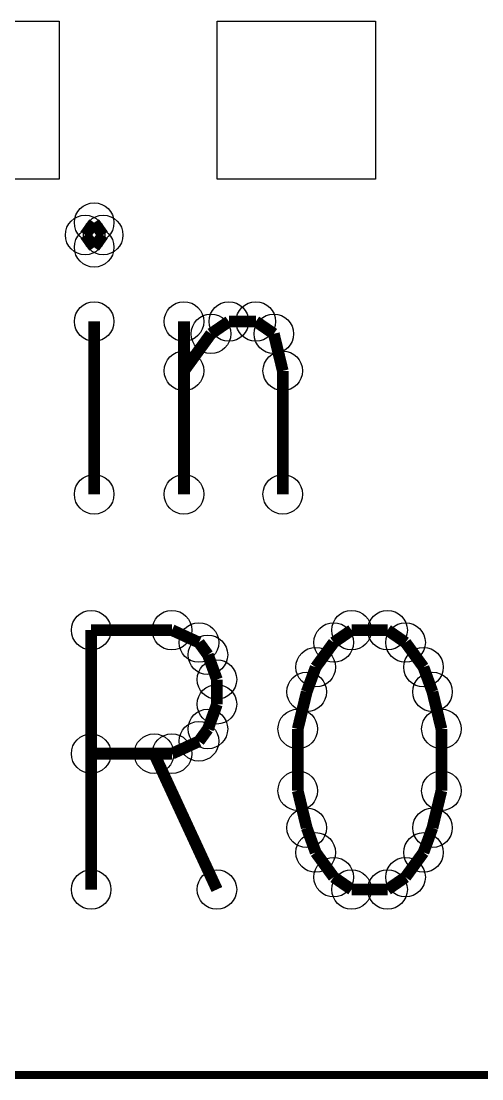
# Model space of a CAD drawing. Header units: millimetres. Extents: x 0 to 297, y 0 to 210.
# Drawn here: x 78.765 to 80.513, y 128.273 to 132.288 of the extents above; entities that cross this region are included whole.
import ezdxf

# ---------------------------------------------------------------- set-up
doc = ezdxf.new("R2010")
doc.units = ezdxf.units.MM
doc.header["$LTSCALE"] = 16.335
doc.layers.add('1', color=7, linetype='CONTINUOUS')

msp = doc.modelspace()

# ---------------------------------------------------------------- linework, layer by layer
at = {"layer": '1', "color": 7, "linetype": 'Continuous'}
for p, q in [((78.3091, 132.2879), (78.9091, 132.2879)), ((78.9091, 132.2879), (78.9091, 131.688)), ((79.5093, 131.688), (79.5093, 132.2879)), ((79.5093, 132.2879), (80.1092, 132.2879)), ((80.1092, 132.2879), (80.1092, 131.688)), ((78.9091, 131.688), (78.3091, 131.688)), ((80.1092, 131.688), (79.5093, 131.688))]:
    msp.add_line(p, q, dxfattribs=at)
at = {"layer": '1', "color": 9, "linetype": 'Continuous'}
for points, const_width in [([(79.0419, 131.5231), (79.0079, 131.4762)], 0.0446), ([(79.076, 131.4762), (79.0419, 131.5231)], 0.0446), ([(79.0079, 131.4762), (79.0419, 131.4294)], 0.0446), ([(79.0419, 131.4294), (79.076, 131.4762)], 0.0446), ([(79.0419, 131.148), (79.0419, 130.4919)], 0.0446), ([(79.3828, 131.148), (79.3828, 130.4919)], 0.0446), ([(79.4852, 131.1012), (79.5532, 131.148)], 0.0446), ([(79.5532, 131.148), (79.6556, 131.148)], 0.0446), ([(79.6556, 131.148), (79.7237, 131.1012)], 0.0446), ([(79.3828, 130.9605), (79.4852, 131.1012)], 0.0446), ([(79.7237, 131.1012), (79.7577, 130.9605)], 0.0446), ([(79.7577, 130.9605), (79.7577, 130.4919)], 0.0446), ([(79.0305, 129.9763), (79.0305, 128.9918)], 0.0446), ([(79.0305, 129.9763), (79.3373, 129.9763)], 0.0446), ([(79.3373, 129.9763), (79.4397, 129.9293)], 0.0446), ([(80.0191, 129.9763), (79.951, 129.9293)], 0.0446), ([(80.1555, 129.9763), (80.0191, 129.9763)], 0.0446), ([(80.2238, 129.9293), (80.1555, 129.9763)], 0.0446), ([(79.4397, 129.9293), (79.4737, 129.8826)], 0.0446), ([(79.951, 129.9293), (79.8827, 129.8356)], 0.0446), ([(80.2919, 129.8356), (80.2238, 129.9293)], 0.0446), ([(79.4737, 129.8826), (79.5078, 129.7888)], 0.0446), ([(79.8827, 129.8356), (79.8486, 129.7418)], 0.0446), ([(80.3259, 129.7418), (80.2919, 129.8356)], 0.0446), ([(79.5078, 129.7888), (79.5078, 129.6949)], 0.0446), ([(79.8486, 129.7418), (79.8146, 129.6011)], 0.0446), ([(80.3599, 129.6011), (80.3259, 129.7418)], 0.0446), ([(79.5078, 129.6949), (79.4737, 129.6011)], 0.0446), ([(79.4737, 129.6011), (79.4397, 129.5544)], 0.0446), ([(79.8146, 129.6011), (79.8146, 129.3669)], 0.0446), ([(80.3599, 129.3669), (80.3599, 129.6011)], 0.0446), ([(79.4397, 129.5544), (79.3373, 129.5074)], 0.0446), ([(79.3373, 129.5074), (79.0305, 129.5074)], 0.0446), ([(79.2693, 129.5074), (79.5078, 128.9918)], 0.0446), ([(79.8146, 129.3669), (79.8486, 129.2262)], 0.0446), ([(80.3259, 129.2262), (80.3599, 129.3669)], 0.0446), ([(79.8486, 129.2262), (79.8827, 129.1325)], 0.0446), ([(80.2919, 129.1325), (80.3259, 129.2262)], 0.0446), ([(79.8827, 129.1325), (79.951, 129.0388)], 0.0446), ([(80.2238, 129.0388), (80.2919, 129.1325)], 0.0446), ([(79.951, 129.0388), (80.0191, 128.9918)], 0.0446), ([(80.1555, 128.9918), (80.2238, 129.0388)], 0.0446), ([(80.0191, 128.9918), (80.1555, 128.9918)], 0.0446), ([(57.5591, 128.2879), (108.8092, 128.2879)], 0.0297)]:
    msp.add_lwpolyline(points, dxfattribs=dict(at, const_width=const_width))
at = {"layer": '1', "color": 7, "linetype": 'Continuous'}
for centre in [(79.0419, 131.5231), (79.0079, 131.4762), (79.076, 131.4762), (79.0419, 131.4294), (79.0419, 131.148), (79.3828, 131.148), (79.5532, 131.148), (79.6556, 131.148), (79.4852, 131.1012), (79.7237, 131.1012), (79.3828, 130.9605), (79.7577, 130.9605), (79.0419, 130.4919), (79.3828, 130.4919), (79.7577, 130.4919), (79.0305, 129.9763), (79.3373, 129.9763), (80.0191, 129.9763), (80.1555, 129.9763), (79.4397, 129.9293), (79.951, 129.9293), (80.2238, 129.9293), (79.4737, 129.8826), (79.8827, 129.8356), (80.2919, 129.8356), (79.5078, 129.7888), (79.8486, 129.7418), (80.3259, 129.7418), (79.5078, 129.6949), (79.4737, 129.6011), (79.8146, 129.6011), (80.3599, 129.6011), (79.4397, 129.5544), (79.0305, 129.5074), (79.2693, 129.5074), (79.3373, 129.5074), (79.8146, 129.3669), (80.3599, 129.3669), (79.8486, 129.2262), (80.3259, 129.2262), (79.8827, 129.1325), (80.2919, 129.1325), (79.951, 129.0388), (80.2238, 129.0388), (79.0305, 128.9918), (79.5078, 128.9918), (80.0191, 128.9918), (80.1555, 128.9918)]:
    msp.add_circle(centre, 0.0751, dxfattribs=at)

doc.saveas('drawing.dxf')
